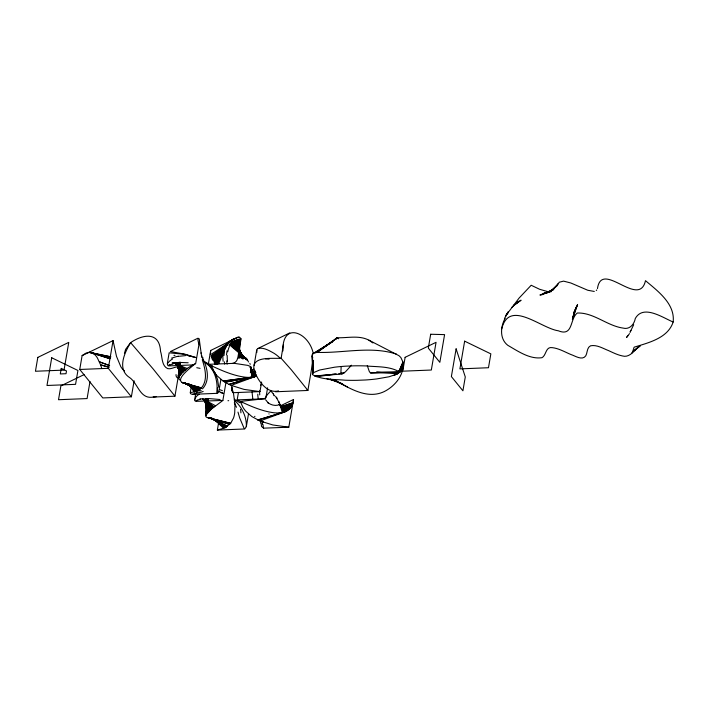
<?xml version="1.0" encoding="UTF-8"?>
<svg xmlns="http://www.w3.org/2000/svg" width="709" height="709" viewBox="0 0 709 709"><rect width="100%" height="100%" fill="white"/><g stroke="black" fill="none" stroke-linecap="round" stroke-linejoin="round"><path stroke-width="1.06" d="M178.943 368.848L178.695 378.703L179.776 379.989M178.943 365.631L178.952 362.414L188.169 362.769M263.376 421.447L263.376 422.068M252.041 391.873L252.838 399.291M206.301 406.16L205.956 416.67A33.757 6.248 -24.1 0 0 207.028 417.468L230.673 423.317L233.518 417.991A33.42 16.263 71.9 0 0 234.714 412.877L234.998 404.502L233.367 392.538M206.372 400.78L206.408 398.626L207.427 398.573M259.538 390.819L259.724 394.904M179.085 372.048L178.925 377.418L178.996 368.724M179.28 365.596L179.377 362.37L179.262 365.649M179.023 372.225L178.828 377.702L179.164 372.207M313.094 360.438L312.74 374.795C322.462 380.042 334.382 379.164 345.132 380.21A113.52 49.054 9.7 0 0 357.318 380.308L365.348 379.989A113.52 49.054 9.7 0 0 376.612 378.943L389.037 376.78L396.898 374.113L398.573 372.712L402.996 362.113L400.833 357.496L398.937 355.661L368.893 340.16C358.905 334.976 347.578 338.158 336.952 337.732L317.171 352.382L314.025 353.038L312.332 354.243L313.254 372.739L312.625 373.43L312.066 355.12M223.991 355.501L224.469 351.212M248.531 413.737L246.333 426.596C246.776 416.768 241.769 406.806 234.351 400.257M178.562 366.987C174.884 366.376 171.472 369.566 167.687 368.627C161.43 365.711 162.441 356.973 160.535 351.318C159.605 331.387 142.899 334.169 130.616 342.642C124.412 352.852 116.666 369.566 129.933 377.791C138.166 383.861 140.09 399.592 153.233 397.049L174.937 396.189L178.943 372.757M240.041 339.097L239.252 357.806L237.737 358.311L241.051 338.911L238.525 339.407M312.439 374.122L313.068 360.385M250.694 368.29L256.312 376.178L253.441 376.975L250.676 366.553L251.863 377.215L223.131 381.043L217.114 375.814A33.757 28.546 -10.7 0 1 213.905 371.33L211.752 366.34M206.7 406.133L206.195 414.774L211.371 409.102L222.874 400.461L225.976 382.337M207.01 400.745L207.143 398.582L206.993 400.674M226.508 354.908L227.04 350.858M179.563 365.622L179.767 362.334M206.62 405.911L205.947 415.332L206.7 410.086M178.748 377.968L179.226 372.748M178.703 378.225L179.093 373.98M505.154 318.279C500.492 326.654 499.42 338.813 507.786 345.31C518.013 351.194 529.774 359.507 541.977 357.69C546.453 355.298 545.46 346.497 552.205 347.64C558.887 348.403 564.798 351.965 570.905 354.518C575.265 355.9 582.222 360.863 585.776 355.803C587.566 352.595 586.786 347.587 590.57 345.788C596.925 344.539 602.934 348.447 608.65 350.654C613.046 352.657 617.424 354.881 622.183 355.891C629.291 358.116 633.952 351.008 638.401 346.931L632.632 351.761L631.577 353.383M241.042 338.867L239.757 337.378L237.763 337.333L210.706 350.441L210.369 354.784L236.23 337.856M280.737 405.69L293.535 399.486C293.358 404.742 290.3 410.041 285.142 411.761L259.999 420.969L251.952 416.626L245.943 411.397A33.757 28.546 -10.7 0 1 242.735 406.913L240.581 401.932M341.162 366.659L340.905 372.668L341.986 373.998L345.398 371.879L351.504 365.206M313.307 353.773C309.284 332.308 281.81 320.947 282.962 350.955M208.047 400.629L208.349 398.529L220.118 399.522M205.832 415.837L206.62 410.431M208.038 400.691L208.349 398.529L207.524 398.564M202.278 359.764C205.096 368.68 208.118 379.935 201.409 387.92L182.266 382.506C174.99 378.845 192.564 366.243 195.737 363.274L199.513 341.206C199.708 336.421 196.056 337.679 199.309 344.689M640.404 345.939L632.632 351.761L634.112 347.18C648.54 342.704 667.878 338.237 673.151 322.019C675.269 303.798 657.784 291.098 645.482 280.658C639.075 309.186 601.711 259.361 597.474 288.563M199.513 341.206L201.773 357.549M261.134 423.06L261.524 426.472L263.624 428.165L288.802 427.199L293.535 399.486M134.116 380.804L131.378 396.792L102.805 397.935L79.745 369.469L82.111 355.617L86.028 353.109L89.653 352.338L109.957 358.701L90.513 352.417L110.329 357.823M90.008 381.513L87.092 398.573L58.51 399.716L60.885 385.864L84.087 374.609M131.378 396.792L108.317 368.326L113.059 340.604L82.111 355.617M191.2 387.176L190.269 392.626L196.109 391.448L188.372 384.234M195.622 393.867L194.789 399.424M251.863 377.215L250.649 366.73L253.441 376.975L250.197 377.356A33.42 14.96 26.8 0 1 244.685 377.135C231.843 375.371 219.95 369.761 208.331 364.302L210.706 350.441M218.859 391.395L220.898 379.492M237.985 412.089L239.66 417.893L244.375 428.989L217.362 430.071L218.452 423.681M232.206 388.018L231.834 390.154L231.63 387.486M279.027 412.939A33.42 14.96 26.8 0 1 273.514 412.718C260.673 410.954 248.779 405.344 237.161 399.885L238.437 392.423M254.097 365.33L256.702 350.095M231.515 385.404L233.128 392.697L259.973 391.616L261.612 382.027M267.603 387.814L266.203 396.021A5.282 4.272 -39 0 1 266.114 396.437L264.9 398.538M283.387 344.636L281.11 358.355M312.961 360.748L307.883 390.464L275.517 391.767M246.324 426.65L244.844 428.865M501.697 328.923C509.124 298.64 540.852 328.356 558.293 330.775C573.492 337.032 569.655 318.501 577.339 313.015C593.699 312.439 606.966 325.75 622.945 328.063C629.486 329.942 634.218 324.394 635.291 318.509C643.285 304.108 662.818 317.729 673.151 322.019M367.28 365.605L369.318 371.525L370.399 372.854L398.573 372.712L398.467 371.348C388.736 366.11 376.816 366.987 366.066 365.933A113.52 49.054 9.7 0 0 353.88 365.835L345.85 366.163A113.52 49.054 9.7 0 0 334.595 367.2L319.706 370.001L313.254 372.739L312.199 356.202L312.74 357.513M177.924 376.116L178.42 374.512M260.522 385.563L261.736 383.232M558.08 283.565L552.364 290.07L557.247 285.461L559.241 282.217L563.575 281.127L570.825 282.988L587.796 290.265L594.293 291.452M218.682 363.797L225.905 346.648M376.568 372.243L397.944 373.413L402.996 362.113C404.609 374.733 394.922 386.263 384.172 391.607C366.704 399.911 348.482 387.619 333.62 379.501L347.472 387.025M504.471 318.66L506.935 313.608M633.678 324.74L630.062 332.229L630.948 330.385M217.264 364.417L226.393 345.664L216.272 363.947L227.802 343.484M508.3 311.517L505.517 316.436L506.802 314.184M226.525 345.407L227.562 343.794L214.703 364.329L227.624 343.909M507.405 314.052L508.442 312.314M195.604 363.628L192.875 364.922L168.547 365.897L168.99 365.268M229.042 345.602L232.8 341.649L238.446 339.425L240.209 357.62L239.252 357.806L238.986 339.31L239.731 357.699L238.446 339.425M397.944 373.413L403.306 364.789L396.898 374.113L403.129 367.643L397.758 372.659M509.018 311.411L519.103 298.055L531.183 285.257L539.646 289.29L548.341 291.807M214.286 362.751L227.571 343.883M214.286 362.786L228.174 343.209M627.864 335.765L626.561 337.457L629.512 333.629M213.958 361.147L224.762 347.454M226.109 345.744L228.36 342.81M213.958 361.218L230.106 341.126L234.218 338.654L211.193 356.219M266.938 395.081L270.82 390.934L273.257 393.849M266.868 395.17L266.203 396.021A2.34 1.905 84.7 0 1 264.554 398.688L264.634 398.697A20.207 2.933 -79 0 1 264.741 398.715L264.838 398.777M596.278 290.486L596.748 289.937M213.01 360.332L230.106 341.126L228.653 342.482M213.09 360.269L230.788 340.604L212.151 359.277L231.87 339.877L211.247 358.151M169.593 364.568L169.176 365.029A24.992 14.26 30 0 0 168.999 365.277M202.437 388.887C210.006 380.848 207.71 368.388 203.146 359.454M289.777 332.902L257.854 348.544L256.942 349.466L256.791 352.559M183.17 371.986L187.486 368.201L192.786 364.922M200.647 388.692L201.409 387.92L181.947 382.417M511.969 307.254L518.828 301.219L513.874 305.304L521.08 300.182L515.877 303.744M212.035 357.478L233.031 339.221L211.22 356.184M249.94 367.528L250.49 366.996L254.921 376.63L228.972 384.384L223.131 381.043L253.441 376.975L224.948 382.213L254.921 376.63L250.552 368.334M557.247 285.461L550.317 291.089L553.8 289.095M333.912 340.506L317.171 352.382C343.511 353.295 371.002 345.735 396.544 354.146M335.676 339.257L337.44 338.007L336.952 337.732M337.44 338.007L315.425 352.657L332.556 341.756M312.997 353.561L332.415 341.703M395.454 374.804L402.499 370.612L393.646 375.486M171.525 358.142L176.949 356.494M541.676 294.9L553.711 289.112M204.422 399.14L209.261 411.025L204.157 399.3L208.393 411.902L204.476 399.123L207.657 412.709L205.521 402.118M197.873 338.237L170.382 351.567L184.872 354.163L196.101 357.611M251.092 370.506L254.008 369.097M196.863 392.733C194.275 394.098 190.934 395.25 190.269 392.928M217.362 430.071L225.107 427.775L230.673 423.317L207.622 417.619M549.209 291.621L553.029 289.928M552.94 289.963L539.939 295.068L549.28 292.117M176.842 362.928L176.364 363.132L181.548 373.696L176.142 363.212L182.426 372.748L175.38 363.052M278.548 390.872C267.107 394 258.129 380.839 254.558 371.489C249.302 355.156 273.125 359.02 281.065 358.205L291.488 370.009L307.866 390.393L307.121 389.72M257.854 348.544C263.5 347.055 269.136 350.583 273.913 353.215A61.373 31.648 -5 0 1 278.681 356.813L280.055 358.151M255.568 376.249L228.972 384.384L231.169 385.386L256.596 375.992M236.319 337.83L237.01 337.59M280.764 407.028L293.03 402.739L280.587 406.78L289.724 408.863L282.519 407.79M178.544 367.82L179.607 376.16L177.587 362.68L179.856 375.788L177.09 362.831L178.952 362.414L178.969 365.569M236.824 337.652L237.577 337.413M279.683 405.052L285.142 411.761L257.801 419.967L285.142 411.761L279.523 404.148L279 404.21M237.107 337.564L239.101 336.961M172.119 362.981L175.105 362.964M250.986 372.03L255.249 370.896M280.888 407.338L292.595 404.192L280.897 407.055M279.018 412.939L283.751 412.213L279.895 404.245M205.442 398.777L206.408 398.626L206.425 400.691M551.389 291.621L543.564 293.402L548.846 292.312M199.965 398.724L203.128 399.061M282.714 407.294L292.046 405.53L281.278 407.143M250.295 372.243L254.602 371.472M203.882 399.451L210.254 410.094L203.82 399.442L211.371 409.102L203.66 399.362M252.794 371.569L254.886 371.241M156.334 396.677L153.233 397.049M179.377 356.246L185.448 355.634M316.462 376.692L336.624 374.024M338.751 373.74L344.06 373.04L339.717 373.492M264.448 398.706L240.369 401.418A17.947 14.029 65 0 0 242.451 402.721M328.879 374.618L314.778 376.089L341.986 373.998M332.131 374.281L335.384 373.944M178.491 356.352L177.516 356.441M283.68 407.471L291.381 406.753L281.606 407.17M79.745 369.469L108.317 368.326M208.331 364.302L234.369 363.345L247.84 365.392L250.676 366.588M192.653 394.328L216.803 393.353C218.177 381.548 215.031 368.237 204.05 361.829M222.874 400.461L196.092 401.321A25.4 15.518 39.6 0 1 197.199 400.16M237.161 399.885L264.28 398.795M370.399 372.854L398.759 372.03L370.842 372.65M210.086 417.743L208.331 417.716L229.734 424.399L209.146 417.761L227.598 426.269L210.086 417.743L226.393 427.066L211.131 417.681L225.107 427.775L217.415 421.651M282.864 407.728L290.61 407.87L280.808 407.081M376.692 372.101L398.573 372.712M265.45 358.834L269.11 359.135M241.494 357.575L240.209 357.62L237.675 339.611L241.149 357.566L236.576 339.921L242.017 357.628L235.459 340.302L242.832 357.761L234.342 340.781L243.639 357.974L245.491 358.719L232.135 342.119L239.474 351.549M184.73 382.807L182.266 382.506L200.975 388.372L182.621 382.585L200.532 388.798L182.993 382.647L200.009 389.25L183.383 382.7L199.477 389.658L183.817 382.754L198.937 390.039L184.269 382.789L198.378 390.384L185.643 383.312M259.973 391.616L244.038 389.392L231.169 385.386M288.802 427.199L272.868 424.975L259.999 420.969M188.337 355.847L189.755 356.069M88.776 352.373L110.764 356.84M110.728 356.787L89.653 352.338L110.374 357.877M252.803 371.294L254.823 371.791M191.758 356.503L192.954 356.813M326.787 378.748L337.138 381.469M243.231 357.859L233.296 341.339L244.038 358.107L232.632 341.756L244.818 358.399L240.812 353.259M108.947 367.147L100.607 364.869L97.417 357.983A31.329 12.478 87.7 0 0 94.536 354.429L91.355 352.603M109.009 367.182L100.607 364.869L101.75 368.379M337.183 381.371L330.093 379.155L343.28 384.615L340.834 383.046M218.407 391.341L222.989 393.096M279.842 404.21L283.751 412.213M220.322 392.449L222.972 393.451M109.567 365.605L99.384 361.794L109.638 365.64M195.852 357.558L183.968 354.252L169.15 352.816L167.448 362.76A6.487 5.247 -39 0 0 167.377 363.407L167.368 363.566A6.071 4.91 -39 0 0 167.377 364.054L167.927 365.622M172.89 362.804L187.123 368.476M280.844 406.585L288.731 409.758M251.837 370.754L255.869 372.464M212.266 365.879L211.406 365.445M203.749 361.28L209.394 364.364M210.83 365.144L210.263 364.834M215.509 405.761L202.614 398.857L214.003 406.939L203.191 399.096L212.62 408.056L203.731 399.406M173.74 362.751L185.758 369.575L174.574 362.84L185.138 370.116L175.167 362.981L184.526 370.665L175.557 363.105L183.418 371.729L175.797 363.185L182.913 372.243L175.983 363.221L181.965 373.244L176.24 363.176L181.158 374.148L176.514 363.061L180.786 374.591L176.683 362.99L180.44 375.017L176.895 362.902L180.139 375.407L177.09 362.831M239.846 402.712L234.333 399.229M368.893 340.16L372.899 342.943M185.669 383.374L197.82 390.694L186.112 383.383L197.253 390.978L187.513 384.083M203.713 361.351L210.192 366.296L215.111 372.925M279.798 405.592L287.632 410.538M337.963 338.317L338.663 338.769M187.424 384.118L196.677 391.226L187.876 384.11M268.383 403.004C271.503 405.3 276.421 406.354 279.904 404.36L282.262 412.558M281.411 407.179L286.436 411.202L279.745 404.91M124.465 370.878L123.694 370.258A31.329 12.478 87.7 0 1 120.814 366.704L116.48 356.308L113.059 340.604M252.767 371.684L255.993 374.308M233.004 392.6L231.834 390.18L231.985 390.934M229.539 344.84L239.633 353.445M242.602 355.98L247.202 359.888M268.073 402.747L265.583 399.716M187.912 384.26L196.109 391.448M246.688 359.463L230.141 344.042L238.924 352.311M242.123 355.315L246.12 359.073L240.75 353.561M214.579 419.728L223.734 428.396M247.255 359.95L247.946 360.801A39.837 12.345 -20.7 0 1 248.425 361.989M188.266 384.269L195.489 391.652L188.115 383.569M239.208 351.992L230.771 343.333L239.598 352.559M241.069 354.101L245.491 358.719M188.062 383.587L194.869 391.829L188.594 383.534L194.257 391.988M252.218 371.188L256.312 376.178M275.517 396.234L276.909 398.29L276.35 397.412M276.35 397.474L279.647 403.563M234.316 402.747L236.531 407.285M273.302 393.938L273.993 395.232M215.314 373.306L217.574 379.51L218.753 387.327M274.037 395.33L274.312 395.923M174.937 396.118L153.02 368.804L130.616 342.642L125.599 349.36L124.43 353.499M249.852 363.389L250.233 364.355M201.923 356.193L201.728 355.59M201.143 353.463L200.993 352.852M194.878 400.222L194.869 400.195A5.787 4.679 -39 0 1 194.815 399.841L194.798 399.628M224.664 364.089L224.301 361.767M227.155 364.187L226.685 360.908M205.344 402.056L207.046 413.453L206.292 405.034M178.136 364.692L177.87 362.609L179.377 376.523L178.65 367.918M205.92 400.824L205.734 398.715L205.973 403.129M178.588 368.033L179.209 376.833L178.81 367.998M206.089 405.326L206.558 414.145L206.479 405.867M178.703 365.791L178.562 362.476L178.668 365.614M178.774 368.76L179.058 377.135M223.105 361.262A30.319 16.856 65.1 0 1 223.007 354.757M223.938 350.547A32.827 15.687 70.1 0 1 226.136 345.212M227.749 351.806A31.878 13.852 73.9 0 1 229.459 346.391M227.5 361.315A31.187 15.323 67.7 0 1 227.208 355.484M232.703 392.485A31.932 24.301 83.5 0 1 232.428 390.854M237.542 358.329A5.202 4.21 -39 0 1 232.348 363.433M241.432 358.142A52.404 21.385 -88.4 0 1 243.072 359.073M246.555 358.089A48.531 16.52 -31.6 0 1 246.962 360.101M218.762 391.403A2.012 1.631 -39 0 1 217.06 393.327M217.415 387.788A59.432 43.834 -52.6 0 1 217.397 391.785M168.077 362.928A16.272 10.413 -0.6 0 1 172.615 358.967M177.968 356.237A12.602 0.993 -11.1 0 1 178.473 356.202M174.972 355.342A29.406 3.385 5.7 0 1 173.953 355.369M169.938 364.913A15.935 9.155 33.7 0 1 172.916 364.16M175.22 362.981A10.121 0.682 6.2 0 1 174.981 362.99M180.157 362.68A41.999 2.233 -5.7 0 1 180.671 362.574M196.765 367.723A39.651 5.007 13.7 0 1 200.071 368.361M202.694 357.912A43.719 40.856 -52.3 0 1 202.579 357.62M203.173 391.43A73.257 34.395 76.2 0 1 196.88 392.83M203.075 359.357A42.017 32.197 -77.1 0 1 202.614 357.176M201.17 390.606A57.181 26.109 73.9 0 1 195.968 390.659M177.374 377.853A61.745 14.295 -21.5 0 1 176.045 374.565M263.588 428.227A20.118 10.546 74.9 0 1 262.995 424.54M260.673 423.016A17.149 14.242 89.1 0 1 260.912 420.898M262.498 424.212A11.574 5.158 76.1 0 1 262.454 421.155M258.36 399.114A29.202 19.639 47.3 0 1 257.775 394.169M254.948 416.307A27.491 1.223 -28.8 0 1 254.584 416.52M268.232 403.084A19.054 11.291 -11.7 0 1 267.922 402.818M268.933 413.799A18.239 0.558 61.8 0 1 269.066 414.038M195.17 398.281A15.554 10.396 3.2 0 1 199.211 394.222M195.321 401.267A2.171 1.755 -39 0 1 195.055 400.204M197.341 400.31A14.561 8.889 39.7 0 1 200.363 399.406M227.961 400.745A36.008 2.198 -6.1 0 1 228.679 400.656M219.808 389.693A36.239 21.749 -0.3 0 1 222.387 390.677M240.502 409.385A25.949 12.159 49.8 0 1 240.909 412.86M180.183 362.308L179.891 365.436L180.183 362.308M37.816 357.398L35.45 371.25L64.023 370.107L68.764 342.385L37.816 357.398M51.722 357.77L46.98 385.483L75.562 384.34L77.928 370.479L51.722 357.77M61.258 368.396L60.309 373.944L66.026 373.714L66.495 370.94L61.258 368.396M405.123 357.318L402.747 371.179L431.329 370.027L436.062 342.314L405.123 357.318M430.682 334.249L428.316 348.101L439.846 362.334L444.587 334.621L430.682 334.249M456.117 348.855L451.376 376.568L462.915 390.801L465.281 376.949L456.117 348.855M464.643 341.162L459.902 368.884L488.474 367.732L490.85 353.871L464.643 341.162M574.636 312.049L572.385 319.431L577.587 304.498L573.865 312.58L576.727 306.306L572.845 317.18L575.247 310.081L574.636 312.049M279.328 402.712L278.885 401.897L279.302 402.668M178.473 365.764L178.198 362.538L178.429 365.835"/></g></svg>
